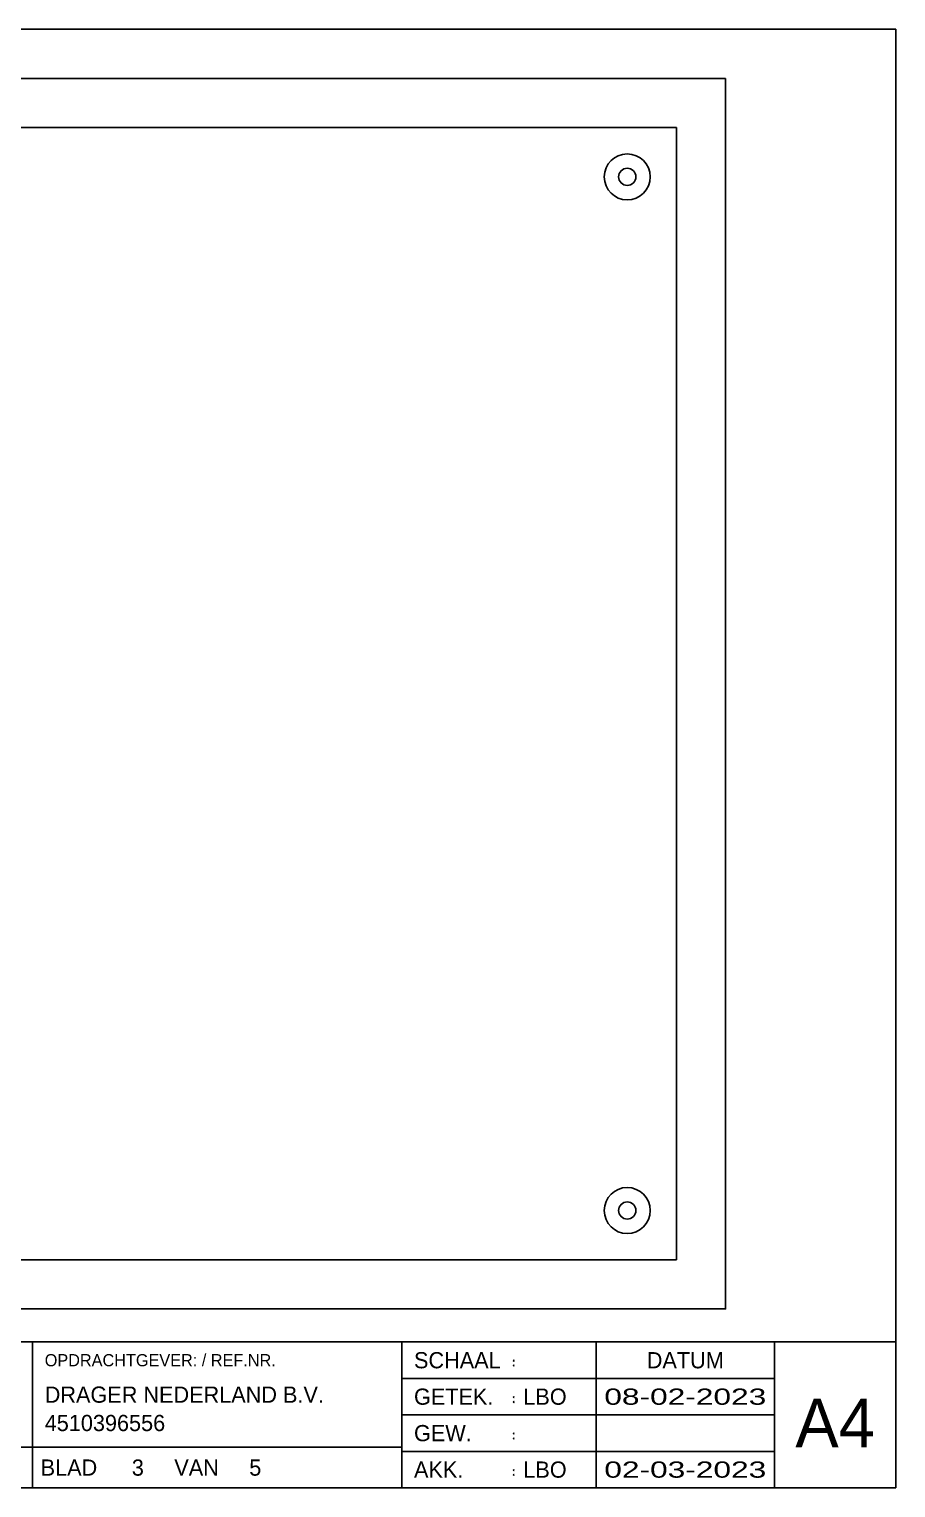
# Model space of a CAD drawing. Header units: millimetres. Extents: x -1269 to 1686, y -428 to 724.
# Drawn here: x -683 to -331, y -73 to 520 of the extents above; entities that cross this region are included whole.
import ezdxf
from ezdxf.enums import TextEntityAlignment as Align

# ---------------------------------------------------------------- set-up
doc = ezdxf.new("R2010")
doc.units = ezdxf.units.MM
doc.header["$LTSCALE"] = 0.4
for name, color, linetype in [('25', 7, 'Continuous'), ('ELEKTR', 7, 'Continuous'), ('KASTINDELING', 1, 'Continuous')]:
    doc.layers.add(name, color=color, linetype=linetype)
doc.styles.add('ROMANC', font='romanc')
doc.styles.add('UV55', font='Univers 55 Roman.ttf')

# ---------------------------------------------------------------- blocks, each defined once
blk = doc.blocks.new('KNKIA4')
at = {"layer": 'ELEKTR', "color": 3}
for p, q in [((-2606.7, 1500), (2606.7, 1500)), ((2606.7, 1500), (2606.7, -1792.7)), ((-2606.7, -1463.4), (2606.7, -1463.4)), ((1490.9, -1792.7), (1490.9, -1463.4)), ((-2306.9, -1701.2), (1490.9, -1701.2)), ((2606.7, -1792.7), (-2606.7, -1792.7))]:
    blk.add_line(p, q, dxfattribs=at)
at = {"layer": 'ELEKTR', "color": 2}
for p, q in [((656.7, -1463.4), (656.7, -1792.7)), ((1929.9, -1463.4), (1929.9, -1792.7)), ((2332.3, -1463.4), (2332.3, -1792.7)), ((1490.9, -1545.7), (2332.3, -1545.7)), ((1490.9, -1628), (2332.3, -1628)), ((1490.9, -1710.4), (2332.3, -1710.4))]:
    blk.add_line(p, q, dxfattribs=at)
for s, height, style, p in [('OPDRACHTGEVER: / REF.NR.', 27.439, 'UV55', (684.2, -1518.3)), ('SCHAAL', 36.59, 'UV55', (1518.3, -1522.9)), (':', 32.9, 'ROMANC', (1737.8, -1522.9)), ('GETEK.', 36.59, 'UV55', (1518.3, -1605.2)), (':', 32.9, 'ROMANC', (1737.8, -1605.2)), ('GEW.', 36.59, 'UV55', (1518.3, -1687.5)), (':', 32.9, 'ROMANC', (1737.8, -1687.5)), ('BLAD ', 36.59, 'UV55', (675, -1765.2)), ('VAN ', 36.59, 'UV55', (976.9, -1765.2)), ('AKK.', 36.59, 'UV55', (1518.3, -1769.8)), (':', 32.9, 'ROMANC', (1737.8, -1769.8))]:
    blk.add_text(s, height=height, dxfattribs=dict(at, style=style)).set_placement(p)
at = {"layer": 'ELEKTR', "color": 2, "style": 'UV55'}
blk.add_text('DATUM', height=36.59, dxfattribs=at).set_placement((2131.1, -1522.9), align=Align.CENTER)
blk.add_text('A4', height=109.76, dxfattribs=at).set_placement((2469.5, -1646.3), align=Align.MIDDLE_CENTER)
at = {"layer": 'ELEKTR', "color": 2, "style": 'UV55', "flags": 8}
for tag, p in [('SCHAAL', (1765.2, -1522.9)), ('DEBITEUR', (684.2, -1600.6)), ('GETEKEND', (1765.2, -1605.2)), ('KENMERK', (684.2, -1664.6)), ('GEWIJZIGD', (1765.2, -1687.5)), ('AKKOORD', (1765.2, -1769.8))]:
    blk.add_attdef(tag, p, '', height=36.6, dxfattribs=at)
at = {"layer": 'ELEKTR', "color": 3, "style": 'UV55', "flags": 8}
for tag, height, p in [('PROJECT-1', 45.7, (-1426.8, -1604)), ('OBJECT/PROJECT', 91.5, (54.9, -1664.6)), ('PROJECT-2', 45.7, (-1426.8, -1677.2))]:
    blk.add_attdef(tag, text='', height=height, dxfattribs=at).set_placement(p, align=Align.CENTER)
at = {"layer": 'ELEKTR', "color": 2, "style": 'UV55', "flags": 8}
for tag, width, p, p2 in [('TEKEN-DATUM', 0.977593, (1948.2, -1605.2), (2314, -1605.2)), ('WIJZIG-DATUM', 0.948929, (1948.2, -1687.5), (2314, -1687.5)), ('AKKOORD-DATUM', 0.792647, (1948.2, -1769.8), (2314, -1769.8))]:
    blk.add_attdef(tag, text='', height=36.6, dxfattribs=dict(at, width=width)).set_placement(p, p2, align=Align.FIT)
for tag, p in [('BLADNUMMER', (894.6, -1765.2)), ('AANTAL-BLADEN', (1159.8, -1765.2))]:
    blk.add_attdef(tag, text='', height=36.6, dxfattribs=at).set_placement(p, align=Align.CENTER)

msp = doc.modelspace()

# ---------------------------------------------------------------- linework, layer by layer
at = {"layer": 'KASTINDELING'}
for points in [[(-400, 500), (-400, 0), (-1200, 0), (-1200, 500)], [(-420, 480), (-420, 20), (-1180, 20), (-1180, 480)]]:
    msp.add_lwpolyline(points, close=True, dxfattribs=at)
for centre, radius in [((-440, 460), 9.333), ((-440, 460), 3.5), ((-440, 40), 9.333), ((-440, 40), 3.5)]:
    msp.add_circle(centre, radius, dxfattribs=at)

# ---------------------------------------------------------------- block references
at = {"layer": '25'}
ref = msp.add_blockref('KNKIA4', (-800, 250), dxfattribs=dict(at, xscale=0.18, yscale=0.18, zscale=0.18))
ref.add_attrib('AANTAL-BLADEN', '5', dxfattribs={"layer": 'ELEKTR', "color": 2, "height": 6.585, "style": 'UV55'}).set_placement((-591.237, -67.744), align=Align.CENTER)
ref.add_attrib('BLADNUMMER', '3', dxfattribs={"layer": 'ELEKTR', "color": 2, "height": 6.585, "style": 'UV55'}).set_placement((-638.981, -67.744), align=Align.CENTER)
ref.add_attrib('AKKOORD-DATUM', '02-03-2023', dxfattribs={"layer": 'ELEKTR', "color": 2, "height": 6.5854, "style": 'UV55', "width": 1.411798}).set_placement((-449.329, -68.567), (-383.476, -68.567), align=Align.FIT)
ref.add_attrib('AKKOORD', 'LBO', (-482.256, -68.567), dxfattribs={"layer": 'ELEKTR', "color": 2, "height": 6.5854, "style": 'UV55'})
ref.add_attrib('TEKEN-DATUM', '08-02-2023', dxfattribs={"layer": 'ELEKTR', "color": 2, "height": 6.5854, "style": 'UV55', "width": 1.411798}).set_placement((-449.329, -38.933), (-383.476, -38.933), align=Align.FIT)
ref.add_attrib('GETEKEND', 'LBO', (-482.256, -38.933), dxfattribs={"layer": 'ELEKTR', "color": 2, "height": 6.5854, "style": 'UV55'})
ref.add_attrib('KENMERK', '4510396556', (-676.847, -49.634), dxfattribs={"layer": 'ELEKTR', "color": 2, "height": 6.5854, "style": 'UV55'})
ref.add_attrib('DEBITEUR', 'DRAGER NEDERLAND B.V.', (-676.847, -38.11), dxfattribs={"layer": 'ELEKTR', "color": 2, "height": 6.58537, "style": 'UV55'})

doc.saveas('drawing.dxf')
